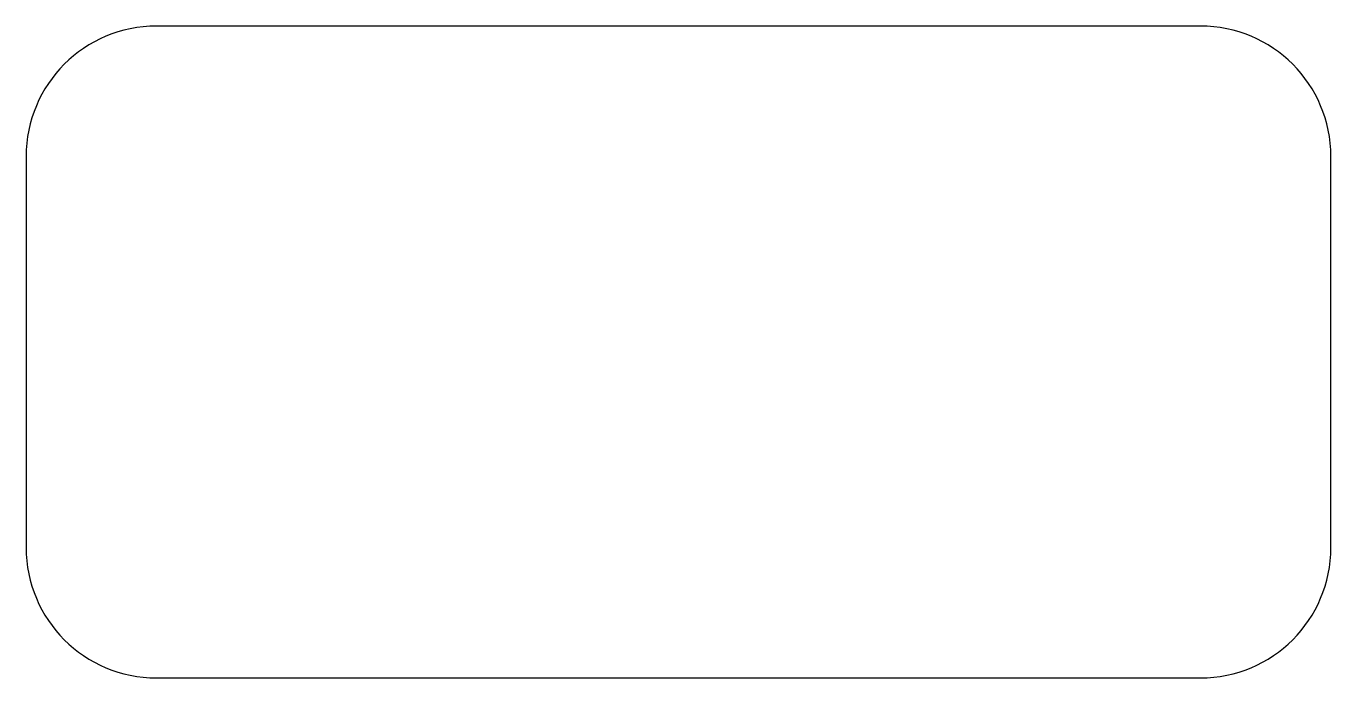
# Model space of a CAD drawing. Header units: millimetres. Extents: x 0 to 20, y 0 to 10.
import ezdxf

# ---------------------------------------------------------------- set-up
doc = ezdxf.new("R2010")
doc.units = ezdxf.units.MM

msp = doc.modelspace()

# ---------------------------------------------------------------- linework, layer by layer
at = {"layer": 'PART'}
for p, q in [((18, 10), (2, 10)), ((0, 8), (0, 2)), ((20, 2), (20, 8)), ((2, 0), (18, 0))]:
    msp.add_line(p, q, dxfattribs=at)
for centre, start, end in [((2, 8), 90, 180), ((18, 8), 0, 90), ((2, 2), 180, 270), ((18, 2), 270, 360)]:
    msp.add_arc(centre, 2, start, end, dxfattribs=at)

doc.saveas('drawing.dxf')
